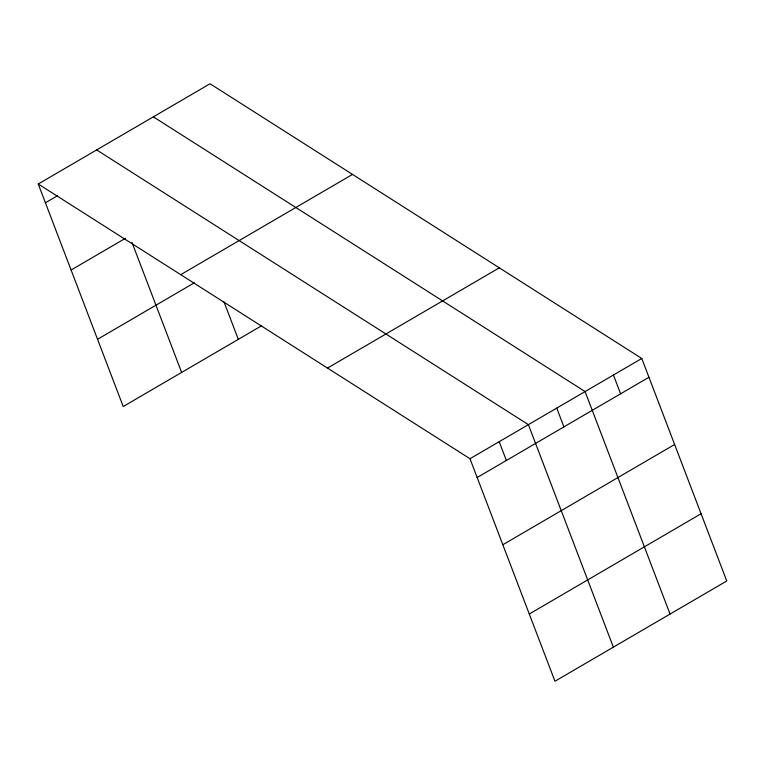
<?xml version="1.0" encoding="UTF-8"?>
<svg xmlns="http://www.w3.org/2000/svg" width="765" height="765" viewBox="0 0 765 765"><rect width="100%" height="100%" fill="white"/><g stroke="black" fill="none" stroke-linecap="round" stroke-linejoin="round"><path stroke-width="1.15" d="M38.25 184.011L210.04 83.758L641.778 358.479L726.75 580.989L554.96 681.242L469.987 458.732L38.25 184.011L123.222 406.521L261.601 325.766M45.422 202.782L57.509 195.735M71.097 270.016L125.47 238.278M180.722 274.664L352.512 174.42M97.547 339.287L194.425 282.754M327.516 368.07L499.306 267.827M469.987 458.732L641.778 358.479M477.159 477.513L648.95 377.26M502.835 544.737L674.625 444.484M529.284 614.008L701.075 513.755M153.354 116.844L585.091 391.565L670.054 614.075M96.658 149.921L528.395 424.651L613.367 647.161M613.434 375.022L620.606 393.793M556.748 408.108L563.91 426.88M499.191 441.692L506.363 460.463M224.011 301.879L238.317 339.354M132.02 242.524L181.63 372.431"/></g></svg>
